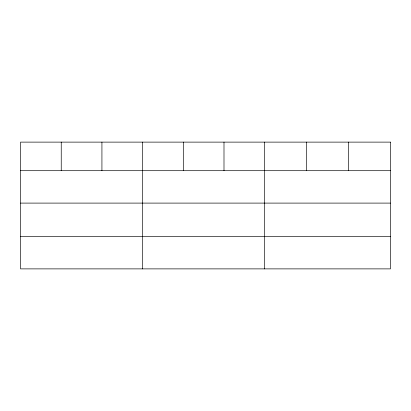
<?xml version="1.0" encoding="UTF-8"?>
<svg xmlns="http://www.w3.org/2000/svg" width="411" height="411" viewBox="0 0 411 411"><rect width="100%" height="100%" fill="white"/><g stroke="black" fill="none" stroke-linecap="round" stroke-linejoin="round"><path stroke-width="0.62" d="M20.55 170.699L390.45 170.699M20.55 203.101L390.45 203.101M20.55 236.479L390.45 236.479M348.528 142.119L348.528 170.699M306.606 142.119L306.606 170.699M264.684 142.119L264.684 268.881M223.995 142.119L223.995 170.699M183.306 142.119L183.306 170.699M142.617 142.119L142.617 268.881M101.928 142.119L101.928 170.699M61.239 142.119L61.239 170.699M390.45 142.119L20.55 142.119L20.55 268.881L390.45 268.881L390.45 142.119"/></g></svg>
